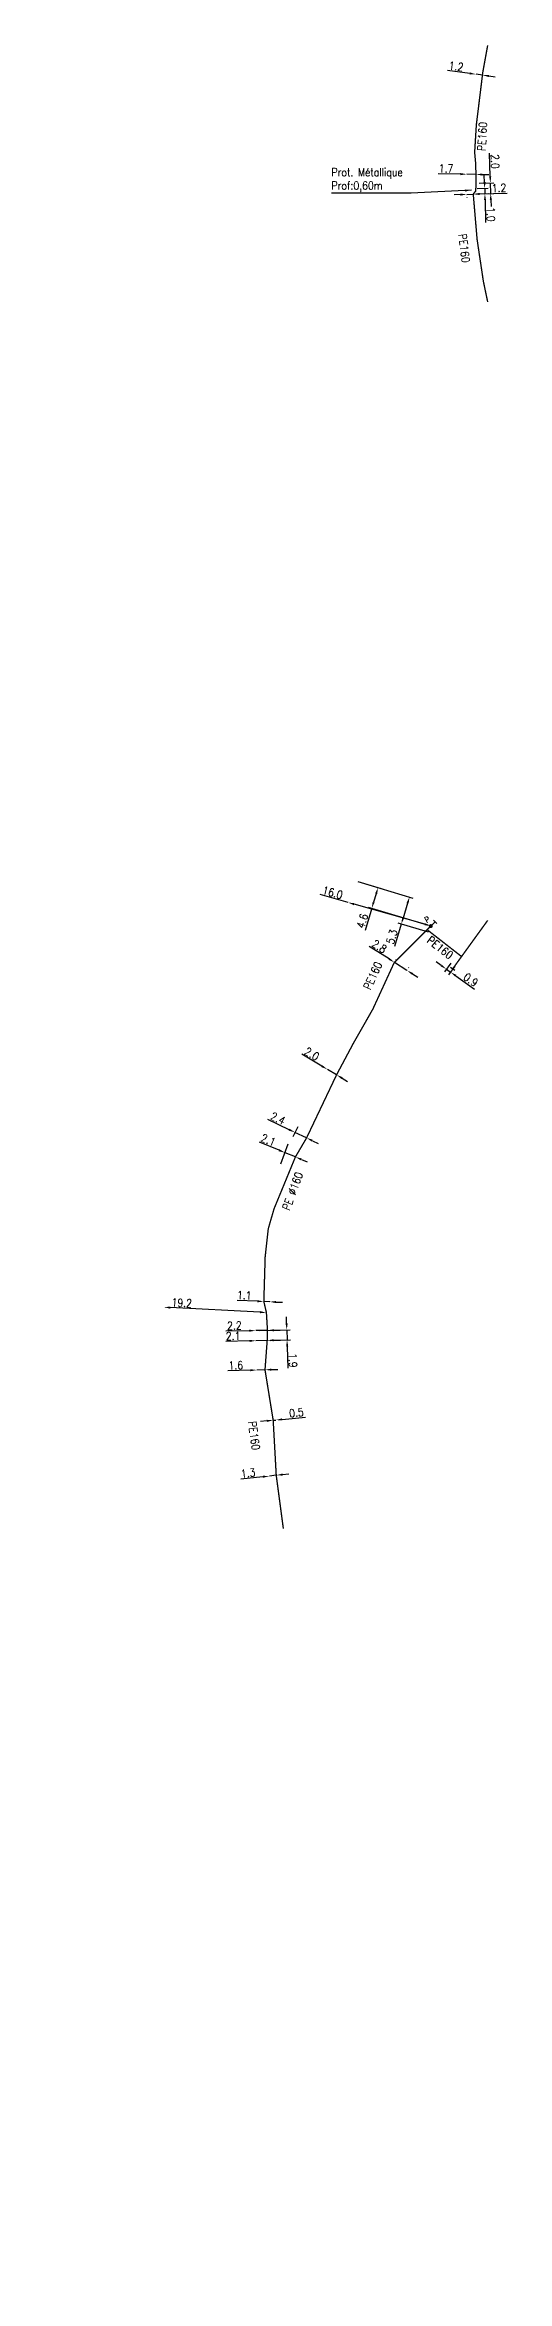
# Model space of a CAD drawing. Header units: millimetres. Extents: x 127511 to 128011, y 140859 to 142000.
# Drawn here: x 127917.1 to 128003.7, y 140858.9 to 141278.2 of the extents above; entities that cross this region are included whole.
import ezdxf
from ezdxf.enums import TextEntityAlignment as Align

# ---------------------------------------------------------------- set-up
doc = ezdxf.new("R2010")
doc.units = ezdxf.units.MM
doc.header["$PDMODE"] = 34
doc.linetypes.add('L_25_AP', pattern=[2000, 1000, 1000])
doc.linetypes.add('L_25_PE', pattern=[2000, 1000, 1000])
doc.layers.get('0').update_dxf_attribs({"linetype": 'CONTINUOUS'})
doc.layers.get('Defpoints').update_dxf_attribs({"linetype": 'CONTINUOUS'})
for name, color, linetype in [('L_150', 1, 'CONTINUOUS'), ('L_300', 7, 'CONTINUOUS'), ('L_340', 7, 'CONTINUOUS'), ('L_420', 7, 'CONTINUOUS')]:
    doc.layers.add(name, color=color, linetype=linetype)
doc.styles.add('G_ROMANS', font='ROMANS.SHX', dxfattribs={"width": 0.75})
doc.styles.get("Standard").update_dxf_attribs({"font": 'romans.shx', "width": 0.85})
doc.dimstyles.get("Standard").update_dxf_attribs({"dimtxt": 1.5, "dimasz": 1.2, "dimexe": 0.625, "dimexo": 0.625, "dimgap": 0.25, "dimtad": 1, "dimdec": 1, "dimzin": 0, "dimdsep": 46, "dimtxsty": 'Standard', "dimcen": -0.5, "dimadec": 0, "dimazin": 0, "dimtfac": 1, "dimtdec": 1, "dimtmove": 0, "dimatfit": 3, "dimfxl": 0, "dimtolj": 1, "dimtzin": 0, "dimarcsym": 0})

# ---------------------------------------------------------------- blocks, each defined once
blk = doc.blocks.new('*D142')
at = {"layer": 'Defpoints', "color": 0, "linetype": 'Continuous', "transparency": 16777216}
for p in [(127956.64, 141035.22), (127956.64, 141035.22), (127958.74, 141035.28)]:
    blk.add_point(p, dxfattribs=at)
at = {"layer": 'L_150', "color": 0, "linetype": 'Continuous', "lineweight": -2, "transparency": 16777216}
for p, q in [((127955.44, 141035.19), (127950.99, 141035.07)), ((127958.74, 141035.28), (127956.64, 141035.22)), ((127959.94, 141035.31), (127961.14, 141035.34))]:
    blk.add_line(p, q, dxfattribs=at)
at = {"layer": 'L_150', "color": 0, "linetype": 'Continuous', "transparency": 16777216}
for points in [[(127959.93, 141035.51), (127959.94, 141035.11), (127958.74, 141035.28)], [(127955.44, 141035.39), (127955.45, 141034.99), (127956.64, 141035.22)]]:
    blk.add_solid(points, dxfattribs=at)
at = {"layer": 'L_150', "color": 0, "linetype": 'Continuous', "transparency": 16777216, "insert": (127952.37, 141036.11), "char_height": 1.5, "attachment_point": 5, "rotation": 1.5107}
blk.add_mtext('\\A1;2.1', dxfattribs=at)
blk = doc.blocks.new('*D143')
at = {"layer": 'Defpoints', "color": 0, "linetype": 'Continuous', "transparency": 16777216}
for p in [(127956.59, 141037.12), (127962.4, 141037.27), (127958.74, 141035.28)]:
    blk.add_point(p, dxfattribs=at)
at = {"layer": 'L_150', "color": 0, "linetype": 'Continuous', "lineweight": -2, "transparency": 16777216}
for p, q in [((127962.37, 141038.47), (127962.34, 141039.67)), ((127957.21, 141037.14), (127963.02, 141037.29)), ((127962.4, 141037.27), (127962.45, 141035.37)), ((127959.36, 141035.29), (127963.07, 141035.39)), ((127962.48, 141034.17), (127962.59, 141030.05))]:
    blk.add_line(p, q, dxfattribs=at)
at = {"layer": 'L_150', "color": 0, "linetype": 'Continuous', "transparency": 16777216}
for points in [[(127962.57, 141038.48), (127962.17, 141038.47), (127962.4, 141037.27)], [(127962.68, 141034.18), (127962.28, 141034.17), (127962.45, 141035.37)]]:
    blk.add_solid(points, dxfattribs=at)
at = {"layer": 'L_150', "color": 0, "linetype": 'Continuous', "transparency": 16777216, "insert": (127963.55, 141031.54), "char_height": 1.5, "attachment_point": 5, "rotation": 271.5107}
blk.add_mtext('\\A1;1.9', dxfattribs=at)
blk = doc.blocks.new('*D140')
at = {"layer": 'Defpoints', "color": 0, "linetype": 'Continuous', "transparency": 16777216}
for p in [(127959.86, 141020.31), (127960.34, 141020.36), (127960.34, 141020.36)]:
    blk.add_point(p, dxfattribs=at)
at = {"layer": 'L_150', "color": 0, "linetype": 'Continuous', "lineweight": -2, "transparency": 16777216}
for p, q in [((127958.67, 141020.2), (127957.48, 141020.09)), ((127959.86, 141020.31), (127960.34, 141020.36)), ((127961.53, 141020.47), (127965.88, 141020.88))]:
    blk.add_line(p, q, dxfattribs=at)
at = {"layer": 'L_150', "color": 0, "linetype": 'Continuous', "transparency": 16777216}
for points in [[(127958.65, 141020.4), (127958.69, 141020), (127959.86, 141020.31)], [(127961.51, 141020.67), (127961.55, 141020.27), (127960.34, 141020.36)]]:
    blk.add_solid(points, dxfattribs=at)
at = {"layer": 'L_150', "color": 0, "linetype": 'Continuous', "transparency": 16777216, "insert": (127964.21, 141021.73), "char_height": 1.5, "attachment_point": 5, "rotation": 5.3803}
blk.add_mtext('\\A1;0.5', dxfattribs=at)
blk = doc.blocks.new('*D141')
at = {"layer": 'Defpoints', "color": 0, "linetype": 'Continuous', "transparency": 16777216}
for p in [(127956.79, 141029.73), (127956.79, 141029.73), (127958.33, 141029.77)]:
    blk.add_point(p, dxfattribs=at)
at = {"layer": 'L_150', "color": 0, "linetype": 'Continuous', "lineweight": -2, "transparency": 16777216}
for p, q in [((127955.59, 141029.69), (127951.4, 141029.58)), ((127958.33, 141029.77), (127956.79, 141029.73)), ((127959.53, 141029.8), (127960.73, 141029.83))]:
    blk.add_line(p, q, dxfattribs=at)
at = {"layer": 'L_150', "color": 0, "linetype": 'Continuous', "transparency": 16777216}
for points in [[(127955.58, 141029.89), (127955.59, 141029.49), (127956.79, 141029.73)], [(127959.53, 141030), (127959.54, 141029.6), (127958.33, 141029.77)]]:
    blk.add_solid(points, dxfattribs=at)
at = {"layer": 'L_150', "color": 0, "linetype": 'Continuous', "transparency": 16777216, "insert": (127952.87, 141030.62), "char_height": 1.5, "attachment_point": 5, "rotation": 1.5107}
blk.add_mtext('\\A1;1.6', dxfattribs=at)
blk = doc.blocks.new('*D144')
at = {"layer": 'Defpoints', "color": 0, "linetype": 'Continuous', "transparency": 16777216}
for p in [(127959.14, 141009.85), (127959.14, 141009.85), (127960.43, 141010)]:
    blk.add_point(p, dxfattribs=at)
at = {"layer": 'L_150', "color": 0, "linetype": 'Continuous', "lineweight": -2, "transparency": 16777216}
for p, q in [((127961.62, 141010.14), (127962.82, 141010.27)), ((127957.95, 141009.72), (127953.79, 141009.24)), ((127960.43, 141010), (127959.14, 141009.85))]:
    blk.add_line(p, q, dxfattribs=at)
at = {"layer": 'L_150', "color": 0, "linetype": 'Continuous', "transparency": 16777216}
for points in [[(127961.6, 141010.33), (127961.65, 141009.94), (127960.43, 141010)], [(127957.93, 141009.92), (127957.97, 141009.52), (127959.14, 141009.85)]]:
    blk.add_solid(points, dxfattribs=at)
at = {"layer": 'L_150', "color": 0, "linetype": 'Continuous', "transparency": 16777216, "insert": (127955.16, 141010.41), "char_height": 1.5, "attachment_point": 5, "rotation": 6.5063}
blk.add_mtext('\\A1;1.3', dxfattribs=at)
blk = doc.blocks.new('*D145')
at = {"layer": 'Defpoints', "color": 0, "linetype": 'Continuous', "transparency": 16777216}
for p in [(127939.41, 141041.5), (127939.41, 141041.5), (127958.59, 141040.5)]:
    blk.add_point(p, dxfattribs=at)
at = {"layer": 'L_150', "color": 0, "linetype": 'Continuous', "lineweight": -2, "transparency": 16777216}
blk.add_line((127957.39, 141040.57), (127940.61, 141041.43), dxfattribs=at)
at = {"layer": 'L_150', "color": 0, "linetype": 'Continuous', "transparency": 16777216}
for points in [[(127940.62, 141041.63), (127940.6, 141041.23), (127939.41, 141041.5)], [(127957.4, 141040.77), (127957.38, 141040.37), (127958.59, 141040.5)]]:
    blk.add_solid(points, dxfattribs=at)
at = {"layer": 'L_150', "color": 0, "linetype": 'Continuous', "transparency": 16777216, "insert": (127942.76, 141042.32), "char_height": 1.5, "attachment_point": 5, "rotation": 357.0369}
blk.add_mtext('\\A1;19.2', dxfattribs=at)
blk = doc.blocks.new('*D146')
at = {"layer": 'Defpoints', "color": 0, "linetype": 'Continuous', "transparency": 16777216}
for p in [(127956.59, 141037.12), (127956.59, 141037.12), (127958.79, 141037.16)]:
    blk.add_point(p, dxfattribs=at)
at = {"layer": 'L_150', "color": 0, "linetype": 'Continuous', "lineweight": -2, "transparency": 16777216}
for p, q in [((127955.39, 141037.1), (127951.02, 141037.02)), ((127958.79, 141037.16), (127956.59, 141037.12)), ((127959.99, 141037.18), (127961.19, 141037.2))]:
    blk.add_line(p, q, dxfattribs=at)
at = {"layer": 'L_150', "color": 0, "linetype": 'Continuous', "transparency": 16777216}
for points in [[(127955.39, 141037.3), (127955.39, 141036.9), (127956.59, 141037.12)], [(127959.99, 141037.38), (127959.99, 141036.98), (127958.79, 141037.16)]]:
    blk.add_solid(points, dxfattribs=at)
at = {"layer": 'L_150', "color": 0, "linetype": 'Continuous', "transparency": 16777216, "insert": (127952.59, 141038.05), "char_height": 1.5, "attachment_point": 5, "rotation": 0.9911}
blk.add_mtext('\\A1;2.2', dxfattribs=at)
blk = doc.blocks.new('*D147')
at = {"layer": 'Defpoints', "color": 0, "linetype": 'Continuous', "transparency": 16777216}
for p in [(127958.11, 141042.57), (127959.21, 141042.52), (127959.21, 141042.52)]:
    blk.add_point(p, dxfattribs=at)
at = {"layer": 'L_150', "color": 0, "linetype": 'Continuous', "lineweight": -2, "transparency": 16777216}
for p, q in [((127956.91, 141042.62), (127953.09, 141042.79)), ((127959.21, 141042.52), (127958.11, 141042.57)), ((127960.41, 141042.47), (127961.61, 141042.42))]:
    blk.add_line(p, q, dxfattribs=at)
at = {"layer": 'L_150', "color": 0, "linetype": 'Continuous', "transparency": 16777216}
for points in [[(127956.92, 141042.82), (127956.9, 141042.42), (127958.11, 141042.57)], [(127960.42, 141042.67), (127960.4, 141042.27), (127959.21, 141042.52)]]:
    blk.add_solid(points, dxfattribs=at)
at = {"layer": 'L_150', "color": 0, "linetype": 'Continuous', "transparency": 16777216, "insert": (127954.45, 141043.73), "char_height": 1.5, "attachment_point": 5, "rotation": 357.4692}
blk.add_mtext('\\A1;1.1', dxfattribs=at)
blk = doc.blocks.new('*D148')
at = {"layer": 'Defpoints', "color": 0, "linetype": 'Continuous', "transparency": 16777216}
for p in [(127962.08, 141070.47), (127962.08, 141070.47), (127964.02, 141069.67)]:
    blk.add_point(p, dxfattribs=at)
at = {"layer": 'L_150', "color": 0, "linetype": 'Continuous', "lineweight": -2, "transparency": 16777216}
for p, q in [((127960.97, 141070.93), (127957.27, 141072.46)), ((127964.02, 141069.67), (127962.08, 141070.47)), ((127965.13, 141069.21), (127966.24, 141068.75))]:
    blk.add_line(p, q, dxfattribs=at)
at = {"layer": 'L_150', "color": 0, "linetype": 'Continuous', "transparency": 16777216}
for points in [[(127961.05, 141071.11), (127960.89, 141070.74), (127962.08, 141070.47)], [(127965.2, 141069.39), (127965.05, 141069.02), (127964.02, 141069.67)]]:
    blk.add_solid(points, dxfattribs=at)
at = {"layer": 'L_150', "color": 0, "linetype": 'Continuous', "transparency": 16777216, "insert": (127958.95, 141072.85), "char_height": 1.5, "attachment_point": 5, "rotation": 337.5383}
blk.add_mtext('\\A1;2.1', dxfattribs=at)
blk = doc.blocks.new('*D149')
at = {"layer": 'Defpoints', "color": 0, "linetype": 'Continuous', "transparency": 16777216}
for p in [(127963.94, 141074.27), (127963.95, 141074.28), (127966.12, 141073.26)]:
    blk.add_point(p, dxfattribs=at)
at = {"layer": 'L_150', "color": 0, "linetype": 'Continuous', "lineweight": -2, "transparency": 16777216}
for p, q in [((127962.86, 141074.78), (127958.86, 141076.68)), ((127963.68, 141073.72), (127963.68, 141073.7)), ((127966.11, 141073.24), (127963.94, 141074.27)), ((127965.85, 141072.69), (127965.84, 141072.67)), ((127967.2, 141072.72), (127968.28, 141072.21))]:
    blk.add_line(p, q, dxfattribs=at)
at = {"layer": 'L_150', "color": 0, "linetype": 'Continuous', "transparency": 16777216}
for points in [[(127962.95, 141074.96), (127962.77, 141074.6), (127963.94, 141074.27)], [(127967.28, 141072.9), (127967.11, 141072.54), (127966.11, 141073.24)]]:
    blk.add_solid(points, dxfattribs=at)
at = {"layer": 'L_150', "color": 0, "linetype": 'Continuous', "transparency": 16777216, "insert": (127960.74, 141076.89), "char_height": 1.5, "attachment_point": 5, "rotation": 334.6119}
blk.add_mtext('\\A1;2.4', dxfattribs=at)
blk = doc.blocks.new('*D150')
at = {"layer": 'Defpoints', "color": 0, "linetype": 'Continuous', "transparency": 16777216}
for p in [(127970, 141086.08), (127970, 141086.08), (127971.72, 141085.06)]:
    blk.add_point(p, dxfattribs=at)
at = {"layer": 'L_150', "color": 0, "linetype": 'Continuous', "lineweight": -2, "transparency": 16777216}
for p, q in [((127968.97, 141086.69), (127965.21, 141088.93)), ((127971.72, 141085.06), (127970, 141086.08)), ((127972.75, 141084.45), (127973.78, 141083.83))]:
    blk.add_line(p, q, dxfattribs=at)
at = {"layer": 'L_150', "color": 0, "linetype": 'Continuous', "transparency": 16777216}
for points in [[(127969.07, 141086.87), (127968.87, 141086.52), (127970, 141086.08)], [(127972.86, 141084.62), (127972.65, 141084.27), (127971.72, 141085.06)]]:
    blk.add_solid(points, dxfattribs=at)
at = {"layer": 'L_150', "color": 0, "linetype": 'Continuous', "transparency": 16777216, "insert": (127967.09, 141088.98), "char_height": 1.5, "attachment_point": 5, "rotation": 329.2776}
blk.add_mtext('\\A1;2.0', dxfattribs=at)
blk = doc.blocks.new('*D151')
at = {"layer": 'Defpoints', "color": 0, "linetype": 'Continuous', "transparency": 16777216}
for p in [(127982.5, 141106.08), (127984.86, 141104.57), (127984.9, 141104.64)]:
    blk.add_point(p, dxfattribs=at)
at = {"layer": 'L_150', "color": 0, "linetype": 'Continuous', "lineweight": -2, "transparency": 16777216}
for p, q in [((127981.54, 141106.8), (127977.85, 141109.15)), ((127982.84, 141106.61), (127982.88, 141106.68)), ((127984.9, 141104.64), (127982.55, 141106.15)), ((127985.2, 141105.1), (127985.24, 141105.17)), ((127985.92, 141103.99), (127986.93, 141103.35))]:
    blk.add_line(p, q, dxfattribs=at)
at = {"layer": 'L_150', "color": 0, "linetype": 'Continuous', "transparency": 16777216}
for points in [[(127981.64, 141106.96), (127981.43, 141106.63), (127982.55, 141106.15)], [(127986.02, 141104.16), (127985.81, 141103.83), (127984.9, 141104.64)]]:
    blk.add_solid(points, dxfattribs=at)
at = {"layer": 'L_150', "color": 0, "linetype": 'Continuous', "transparency": 16777216, "insert": (127979.73, 141109.14), "char_height": 1.5, "attachment_point": 5, "rotation": 327.3956}
blk.add_mtext('\\A1;2.8', dxfattribs=at)
blk = doc.blocks.new('*D152')
at = {"layer": 'Defpoints', "color": 0, "linetype": 'Continuous', "transparency": 16777216}
for p in [(127973.88, 141117.36), (127973.88, 141117.36), (127989.39, 141112.97)]:
    blk.add_point(p, dxfattribs=at)
at = {"layer": 'L_300', "color": 0, "linetype": 'Continuous', "lineweight": -2, "transparency": 16777216}
for p, q in [((127973.88, 141117.36), (127968.68, 141118.84)), ((127988.23, 141113.3), (127975.04, 141117.03))]:
    blk.add_line(p, q, dxfattribs=at)
at = {"layer": 'L_300', "color": 0, "linetype": 'Continuous', "transparency": 16777216}
for points in [[(127975.09, 141117.23), (127974.98, 141116.84), (127973.88, 141117.36)], [(127988.29, 141113.49), (127988.18, 141113.1), (127989.39, 141112.97)]]:
    blk.add_solid(points, dxfattribs=at)
at = {"layer": 'L_300', "color": 0, "linetype": 'Continuous', "transparency": 16777216, "insert": (127970.98, 141119.22), "char_height": 1.5, "attachment_point": 5, "rotation": 344.1792}
blk.add_mtext('\\A1;16.0', dxfattribs=at)
blk = doc.blocks.new('L_300_12')
at = {"color": 0, "linetype": 'Continuous', "const_width": 0.497, "flags": 128}
blk.add_lwpolyline([(-0.25, 0, 1), (0.25, 0, 1)], format="xyb", close=True, dxfattribs=at)
at = {"color": 0, "linetype": 'Continuous', "style": 'G_ROMANS', "width": 0.75}
blk.add_text('P', height=1.5, dxfattribs=at).set_placement((0, 1.85), align=Align.MIDDLE)
at = {"color": 0, "linetype": 'Continuous', "width": 0.75, "flags": 3}
for tag, p in [('DEF_LEG', (0, -5)), ('DEF_COUP', (0, -7.5)), ('DEF_TYPE', (0, -10))]:
    blk.add_attdef(tag, text='', height=1.2, dxfattribs=at).set_placement(p, align=Align.MIDDLE)
blk = doc.blocks.new('*D161')
at = {"layer": 'Defpoints', "color": 0, "linetype": 'Continuous', "transparency": 16777216}
for p in [(127992.3, 141104.85), (127993.45, 141106.48), (127994.19, 141105.96)]:
    blk.add_point(p, dxfattribs=at)
at = {"layer": 'L_340', "color": 0, "linetype": 'Continuous', "lineweight": -2, "transparency": 16777216}
for p, q in [((127991.32, 141105.54), (127990.34, 141106.23)), ((127993.09, 141105.97), (127991.94, 141104.34)), ((127992.3, 141104.85), (127993.04, 141104.33)), ((127993.83, 141105.45), (127992.68, 141103.82)), ((127994.02, 141103.64), (127997.54, 141101.15))]:
    blk.add_line(p, q, dxfattribs=at)
at = {"layer": 'L_340', "color": 0, "linetype": 'Continuous', "transparency": 16777216}
for points in [[(127991.44, 141105.71), (127991.21, 141105.38), (127992.3, 141104.85)], [(127994.13, 141103.8), (127993.9, 141103.48), (127993.04, 141104.33)]]:
    blk.add_solid(points, dxfattribs=at)
at = {"layer": 'L_340', "color": 0, "linetype": 'Continuous', "transparency": 16777216, "insert": (127996.85, 141102.87), "char_height": 1.5, "attachment_point": 5, "rotation": 324.781}
blk.add_mtext('\\A1;0.9', dxfattribs=at)
blk = doc.blocks.new('L_340_07')
at = {"color": 0, "linetype": 'Continuous', "const_width": 0.25, "flags": 128}
blk.add_lwpolyline([(0, 0), (1.25, 0)], dxfattribs=at)
at = {"color": 0, "linetype": 'Continuous', "flags": 128}
blk.add_lwpolyline([(1.25, -0.5), (1.25, 0.5)], dxfattribs=at)
at = {"color": 0, "linetype": 'Continuous', "width": 0.75, "flags": 3}
for tag, p in [('DEF_LEG', (0.72, -3.47)), ('DEF_COUP', (0.72, -5.97)), ('DEF_TYPE', (0.72, -8.47))]:
    blk.add_attdef(tag, text='', height=1.2, dxfattribs=at).set_placement(p, align=Align.MIDDLE)
blk = doc.blocks.new('*D162')
at = {"layer": 'Defpoints', "color": 0, "linetype": 'Continuous', "transparency": 16777216}
for p in [(127975.12, 141121.48), (127985.37, 141118.39), (127989.51, 141111.6)]:
    blk.add_point(p, dxfattribs=at)
at = {"layer": 'L_150', "color": 0, "linetype": 'Continuous', "lineweight": -2, "transparency": 16777216}
for p, q in [((127975.72, 141121.29), (127985.97, 141118.21)), ((127985.02, 141117.24), (127984.19, 141114.46)), ((127983.84, 141113.31), (127982.58, 141109.13)), ((127988.92, 141111.79), (127983.24, 141113.49))]:
    blk.add_line(p, q, dxfattribs=at)
at = {"layer": 'L_150', "color": 0, "linetype": 'Continuous', "transparency": 16777216}
for points in [[(127984.83, 141117.3), (127985.21, 141117.18), (127985.37, 141118.39)], [(127983.99, 141114.52), (127984.38, 141114.41), (127983.84, 141113.31)]]:
    blk.add_solid(points, dxfattribs=at)
at = {"layer": 'L_150', "color": 0, "linetype": 'Continuous', "transparency": 16777216, "insert": (127982.08, 141110.94), "char_height": 1.5, "attachment_point": 5, "rotation": 73.2403}
blk.add_mtext('\\A1;5.3', dxfattribs=at)
blk = doc.blocks.new('*D170')
at = {"layer": 'Defpoints', "color": 0, "linetype": 'Continuous', "transparency": 16777216}
for p in [(127997.83, 141272.61), (127997.83, 141272.61), (127999.02, 141272.46)]:
    blk.add_point(p, dxfattribs=at)
at = {"layer": 'L_150', "color": 0, "linetype": 'Continuous', "lineweight": -2, "transparency": 16777216}
for p, q in [((127996.64, 141272.77), (127992.49, 141273.32)), ((127999.02, 141272.46), (127997.83, 141272.61)), ((128000.21, 141272.3), (128001.4, 141272.14))]:
    blk.add_line(p, q, dxfattribs=at)
at = {"layer": 'L_150', "color": 0, "linetype": 'Continuous', "transparency": 16777216}
for points in [[(127996.67, 141272.97), (127996.61, 141272.57), (127997.83, 141272.61)], [(128000.23, 141272.5), (128000.18, 141272.1), (127999.02, 141272.46)]]:
    blk.add_solid(points, dxfattribs=at)
at = {"layer": 'L_150', "color": 0, "linetype": 'Continuous', "transparency": 16777216, "insert": (127994.1, 141274.12), "char_height": 1.5, "attachment_point": 5, "rotation": 352.4589}
blk.add_mtext('\\A1;1.2', dxfattribs=at)
blk = doc.blocks.new('*D171')
at = {"layer": 'Defpoints', "color": 0, "linetype": 'Continuous', "transparency": 16777216}
for p in [(127996.1, 141253.88), (127996.1, 141253.88), (127997.8, 141253.85)]:
    blk.add_point(p, dxfattribs=at)
at = {"layer": 'L_150', "color": 0, "linetype": 'Continuous', "lineweight": -2, "transparency": 16777216}
for p, q in [((127994.9, 141253.9), (127990.71, 141253.98)), ((127997.8, 141253.85), (127996.1, 141253.88)), ((127999, 141253.82), (128000.2, 141253.8))]:
    blk.add_line(p, q, dxfattribs=at)
at = {"layer": 'L_150', "color": 0, "linetype": 'Continuous', "transparency": 16777216}
for points in [[(127994.91, 141254.1), (127994.9, 141253.7), (127996.1, 141253.88)], [(127999.01, 141254.02), (127999, 141253.62), (127997.8, 141253.85)]]:
    blk.add_solid(points, dxfattribs=at)
at = {"layer": 'L_150', "color": 0, "linetype": 'Continuous', "transparency": 16777216, "insert": (127992.23, 141254.95), "char_height": 1.5, "attachment_point": 5, "rotation": 358.8928}
blk.add_mtext('\\A1;1.7', dxfattribs=at)
blk = doc.blocks.new('*D172')
at = {"layer": 'Defpoints', "color": 0, "linetype": 'Continuous', "transparency": 16777216}
for p in [(127997.3, 141250.16), (127997.79, 141252.18), (128000.56, 141250.25)]:
    blk.add_point(p, dxfattribs=at)
at = {"layer": 'L_420', "color": 0, "linetype": 'Continuous', "lineweight": -2, "transparency": 16777216}
for p, q in [((128000.47, 141253.45), (128000.34, 141257.82)), ((127997.93, 141250.18), (128001.18, 141250.27)), ((127998.42, 141252.19), (128001.13, 141252.27)), ((128000.56, 141250.25), (128000.5, 141252.25)), ((128000.59, 141249.05), (128000.63, 141247.85))]:
    blk.add_line(p, q, dxfattribs=at)
at = {"layer": 'L_420', "color": 0, "linetype": 'Continuous', "transparency": 16777216}
for points in [[(128000.67, 141253.46), (128000.27, 141253.45), (128000.5, 141252.25)], [(128000.79, 141249.06), (128000.39, 141249.05), (128000.56, 141250.25)]]:
    blk.add_solid(points, dxfattribs=at)
at = {"layer": 'L_420', "color": 0, "linetype": 'Continuous', "transparency": 16777216, "insert": (128001.39, 141256.27), "char_height": 1.5, "attachment_point": 5, "rotation": 271.6419}
blk.add_mtext('\\A1;2.0', dxfattribs=at)
blk = doc.blocks.new('*D173')
at = {"layer": 'Defpoints', "color": 0, "linetype": 'Continuous', "transparency": 16777216}
for p in [(127997.3, 141250.16), (127997.39, 141251.16), (127999.44, 141251.22)]:
    blk.add_point(p, dxfattribs=at)
at = {"layer": 'L_150', "color": 0, "linetype": 'Continuous', "lineweight": -2, "transparency": 16777216}
for p, q in [((127999.41, 141252.42), (127999.37, 141253.62)), ((127997.93, 141250.18), (128000.09, 141250.24)), ((127998.02, 141251.18), (128000.07, 141251.24)), ((127999.44, 141251.22), (127999.47, 141250.22)), ((127999.5, 141249.02), (127999.62, 141244.84))]:
    blk.add_line(p, q, dxfattribs=at)
at = {"layer": 'L_150', "color": 0, "linetype": 'Continuous', "transparency": 16777216}
for points in [[(127999.61, 141252.43), (127999.21, 141252.42), (127999.44, 141251.22)], [(127999.7, 141249.03), (127999.3, 141249.02), (127999.47, 141250.22)]]:
    blk.add_solid(points, dxfattribs=at)
at = {"layer": 'L_150', "color": 0, "linetype": 'Continuous', "transparency": 16777216, "insert": (128000.58, 141246.36), "char_height": 1.5, "attachment_point": 5, "rotation": 271.6419}
blk.add_mtext('\\A1;1.0', dxfattribs=at)
blk = doc.blocks.new('*D174')
at = {"layer": 'Defpoints', "color": 0, "linetype": 'Continuous', "transparency": 16777216}
for p in [(127996.1, 141250.12), (127996.1, 141250.1), (127997.3, 141250.16)]:
    blk.add_point(p, dxfattribs=at)
at = {"layer": 'L_150', "color": 0, "linetype": 'Continuous', "lineweight": -2, "transparency": 16777216}
for p, q in [((127994.91, 141250.06), (127993.71, 141250.02)), ((127996.1, 141250.1), (127997.3, 141250.14)), ((127996.12, 141249.5), (127996.13, 141249.48)), ((127997.32, 141249.54), (127997.32, 141249.52)), ((127998.5, 141250.18), (128003.65, 141250.35))]:
    blk.add_line(p, q, dxfattribs=at)
at = {"layer": 'L_150', "color": 0, "linetype": 'Continuous', "transparency": 16777216}
for points in [[(127994.9, 141250.26), (127994.91, 141249.86), (127996.1, 141250.1)], [(127998.5, 141250.38), (127998.51, 141249.98), (127997.3, 141250.14)]]:
    blk.add_solid(points, dxfattribs=at)
at = {"layer": 'L_150', "color": 0, "linetype": 'Continuous', "transparency": 16777216, "insert": (128002.13, 141251.3), "char_height": 1.5, "attachment_point": 5, "rotation": 1.8648}
blk.add_mtext('\\A1;1.2', dxfattribs=at)
blk = doc.blocks.new('*D182')
at = {"layer": 'Defpoints', "color": 0, "linetype": 'Continuous', "transparency": 16777216}
for p in [(127975.12, 141121.48), (127978.31, 141116.28), (127989.36, 141112.95)]:
    blk.add_point(p, dxfattribs=at)
at = {"layer": 'L_300', "color": 0, "linetype": 'Continuous', "lineweight": -2, "transparency": 16777216}
for p, q in [((127975.72, 141121.29), (127980.08, 141119.98)), ((127978.31, 141116.28), (127977.05, 141112.09)), ((127988.76, 141113.13), (127977.71, 141116.46)), ((127979.13, 141119.01), (127978.66, 141117.43))]:
    blk.add_line(p, q, dxfattribs=at)
at = {"layer": 'L_300', "color": 0, "linetype": 'Continuous', "transparency": 16777216}
for points in [[(127978.94, 141119.07), (127979.33, 141118.96), (127979.48, 141120.16)], [(127978.47, 141117.49), (127978.85, 141117.37), (127978.31, 141116.28)]]:
    blk.add_solid(points, dxfattribs=at)
at = {"layer": 'L_300', "color": 0, "linetype": 'Continuous', "transparency": 16777216, "insert": (127976.55, 141113.9), "char_height": 1.5, "attachment_point": 5, "rotation": 73.2403}
blk.add_mtext('\\A1;4.6', dxfattribs=at)

msp = doc.modelspace()

# ---------------------------------------------------------------- linework, layer by layer
at = {"layer": 'L_150', "linetype": 'L_25_PE'}
for p, q in [((127964.49, 141075.32), (127963.53, 141073.46)), ((127961.3, 141068.36), (127962.69, 141072.14))]:
    msp.add_line(p, q, dxfattribs=at)
at = {"layer": 'L_150', "linetype": 'L_25_PE', "const_width": 0.25, "flags": 128}
for points in [[(128000, 141229.94), (127999.19, 141233.82), (127998.02, 141241.66), (127997.3, 141250.16), (127997.78, 141250.75), (127997.8, 141253.85), (127997.76, 141255.81), (127997.56, 141257.98), (127997.88, 141263.16), (127999.02, 141272.46), (127999.1, 141273.09), (128000, 141278.03)], [(127988.68, 141112.26), (127995.11, 141107.24)], [(128000, 141114.01), (127994.5, 141106.39), (127994.19, 141105.96)]]:
    msp.add_lwpolyline(points, dxfattribs=at)
at = {"layer": 'L_150', "linetype": 'L_25_PE', "flags": 128}
msp.add_lwpolyline([(127961.76, 141000, 0.25, 0.25, 0), (127960.43, 141010, 0.25, 0.25, 0), (127959.86, 141020.31, 0.25, 0.25, 0), (127958.33, 141029.77, 0.25, 0.25, 0), (127958.74, 141035.28, 0.25, 0.25, 0), (127958.79, 141037.16, 0.25, 0.25, 0), (127958.59, 141040.5, 0.25, 0.25, 0), (127958.11, 141042.57, 0.25, 0.25, 0), (127958.36, 141050.95, 0.25, 0.25, 0), (127958.94, 141056.21, 0.25, 0.25, 0), (127960.02, 141059.95, 0.25, 0.25, 0), (127964.02, 141069.67, 0.25, 0.25, 0), (127966.11, 141073.24, 0.25, 0.25, 0), (127971.72, 141085.06, 0.25, 0.25, 0), (127974.83, 141090.91, 0.25, 0.25, 0), (127978.51, 141097.38, 0.25, 0.25, 0), (127982.5, 141106.08, 0.25, 0.25, 0), (127989.39, 141112.97, 0, 0, 0)], format="xyseb", dxfattribs=at)

# ---------------------------------------------------------------- block references
at = {"layer": 'L_300', "xscale": 0.7500000000088202, "yscale": 0.7500000000088202, "zscale": 0.7500000000088202, "rotation": 29.12465868442196}
msp.add_blockref('L_300_12', (127989.36, 141112.95), dxfattribs=at)
at = {"layer": 'L_340', "xscale": 0.9000000000013365, "yscale": 0.9000000000013365, "zscale": 0.9000000000013365, "rotation": 45.00433581660745}
msp.add_blockref('L_340_07', (127989.37, 141112.95), dxfattribs=at)
at = {"layer": 'L_340', "rotation": 234.3128960176359}
msp.add_blockref('L_340_07', (127994.19, 141105.96), dxfattribs=at)

# ---------------------------------------------------------------- texts
at = {"layer": 'L_150', "linetype": 'Continuous', "width": 0.85}
for s, rotation, p in [('PE160', 86.4465, (127998.98, 141260.95)), ('PE160', 276.9034, (127995.61, 141240.01)), ('PE160', 65.3699, (127978.5, 141103.63)), ('PE %%c160', 69.7804, (127963.49, 141063.25)), ('PE160', 277.7919, (127956.29, 141017.43))]:
    msp.add_text(s, height=1.5, rotation=rotation, dxfattribs=at).set_placement(p, align=Align.MIDDLE)
msp.add_text('PE160', height=1.5, rotation=322.0692, dxfattribs=at).set_placement((127988.48, 141109.99))
at = {"layer": 'L_150', "color": 2, "linetype": 'L_25_AP', "char_height": 1.5, "attachment_point": 9}
for insert in [(127917.12, 140862.34), (127977.03, 140858.92)]:
    msp.add_mtext('\\A1;', dxfattribs=dict(at, insert=insert))
at = {"layer": 'L_420', "linetype": 'Continuous', "insert": (127970.77, 141250.55), "char_height": 1.5, "attachment_point": 7}
msp.add_mtext('\\A1;Prot. Métallique\\PProf:0,60m', dxfattribs=at)

# ---------------------------------------------------------------- dimensions: what is measured, and where the dimension line sits
at = {"layer": 'L_150', "linetype": 'Continuous'}
for base, p1, p2, angle, text, picture, middle in [((127997.83, 141272.61), (127999.02, 141272.46), (127997.83, 141272.61), 352.4589, '1.2', '*D170', (127993.97, 141273.13)), ((127996.1, 141253.88), (127997.8, 141253.85), (127996.1, 141253.88), 358.8928, '1.7', '*D171', (127992.21, 141253.95))]:
    dim = msp.add_linear_dim(base=base, p1=p1, p2=p2, angle=angle, text=text, dimstyle='Standard', dxfattribs=at)
    dim.commit()
    dim.dimension.update_dxf_attribs({"geometry": picture, "text_midpoint": middle, "dimtype": 160})
for base, p1, p2, angle, picture, middle in [((127999.44, 141251.22), (127997.3, 141250.16), (127997.39, 141251.16), 271.6419, '*D173', (127999.58, 141246.33)), ((127996.1, 141250.1), (127997.3, 141250.16), (127996.1, 141250.12), 1.8648, '*D174', (128002.16, 141250.3)), ((127962.4, 141037.27), (127958.74, 141035.28), (127956.59, 141037.12), 271.5107, '*D143', (127962.55, 141031.51)), ((127956.64, 141035.22), (127958.74, 141035.28), (127956.64, 141035.22), 1.5107, '*D142', (127952.39, 141035.11)), ((127956.79, 141029.73), (127958.33, 141029.77), (127956.79, 141029.73), 1.5107, '*D141', (127952.89, 141029.62)), ((127960.34, 141020.36), (127959.86, 141020.31), (127960.34, 141020.36), 185.3803, '*D140', (127964.31, 141020.73)), ((127959.14, 141009.85), (127960.43, 141010), (127959.14, 141009.85), 6.5063, '*D144', (127955.27, 141009.41))]:
    dim = msp.add_linear_dim(base=base, p1=p1, p2=p2, angle=angle, dimstyle='Standard', dxfattribs=at)
    dim.commit()
    dim.dimension.update_dxf_attribs({"geometry": picture, "text_midpoint": middle, "dimtype": 160})
for base, p1, p2, angle, picture, middle, dimtype in [((127985.37, 141118.39), (127989.51, 141111.6), (127975.12, 141121.48), 253.2403, '*D162', (127983.04, 141110.65), 160), ((127984.9, 141104.64), (127982.5, 141106.08), (127984.86, 141104.57), 327.3956, '*D151', (127979.19, 141108.3), 161), ((127970, 141086.08), (127971.72, 141085.06), (127970, 141086.08), 149.2776, '*D150', (127966.58, 141088.12), 161), ((127963.94, 141074.27), (127966.12, 141073.26), (127963.95, 141074.28), 154.6119, '*D149', (127960.32, 141075.99), 161), ((127962.08, 141070.47), (127964.02, 141069.67), (127962.08, 141070.47), 157.5383, '*D148', (127958.56, 141071.92), 161), ((127959.21, 141042.52), (127958.11, 141042.57), (127959.21, 141042.52), 357.4692, '*D147', (127954.4, 141042.73), 161), ((127939.41, 141041.5), (127958.59, 141040.5), (127939.41, 141041.5), 177.0369, '*D145', (127942.71, 141041.33), 161), ((127956.59, 141037.12), (127958.79, 141037.16), (127956.59, 141037.12), 180.9911, '*D146', (127952.6, 141037.05), 161)]:
    dim = msp.add_linear_dim(base=base, p1=p1, p2=p2, angle=angle, dimstyle='Standard', override={"dimclrd": 0, "dimclre": 0, "dimclrt": 0}, dxfattribs=at)
    dim.commit()
    dim.dimension.update_dxf_attribs({"geometry": picture, "text_midpoint": middle, "dimtype": dimtype})
at = {"layer": 'L_300', "linetype": 'Continuous'}
dim = msp.add_linear_dim(base=(127973.88, 141117.36), p1=(127989.39, 141112.97), p2=(127973.88, 141117.36), angle=164.1792, text='16.0', dimstyle='Standard', override={"dimclrd": 0, "dimclre": 0, "dimclrt": 0}, dxfattribs=at)
dim.commit()
dim.dimension.update_dxf_attribs({"geometry": '*D152', "text_midpoint": (127970.7, 141118.26), "dimtype": 161})
dim = msp.add_linear_dim(base=(127978.31, 141116.28), p1=(127975.12, 141121.48), p2=(127989.36, 141112.95), angle=253.2403, text='4.6', dimstyle='Standard', dxfattribs=at)
dim.commit()
dim.dimension.update_dxf_attribs({"geometry": '*D182', "text_midpoint": (127977.51, 141113.61), "dimtype": 160})
at = {"layer": 'L_340', "linetype": 'Continuous'}
dim = msp.add_linear_dim(base=(127992.3, 141104.85), p1=(127994.19, 141105.96), p2=(127993.45, 141106.48), angle=324.781, dimstyle='Standard', dxfattribs=at)
dim.commit()
dim.dimension.update_dxf_attribs({"geometry": '*D161', "text_midpoint": (127996.27, 141102.05), "dimtype": 160})
at = {"layer": 'L_420', "linetype": 'Continuous'}
dim = msp.add_linear_dim(base=(128000.56, 141250.25), p1=(127997.79, 141252.18), p2=(127997.3, 141250.16), angle=91.6419, text='2.0', dimstyle='Standard', dxfattribs=at)
dim.commit()
dim.dimension.update_dxf_attribs({"geometry": '*D172', "text_midpoint": (128000.39, 141256.24), "dimtype": 160})

# ---------------------------------------------------------------- leaders
at = {"layer": 'L_420', "linetype": 'Continuous', "annotation_type": 0, "has_hookline": 1, "hookline_direction": 1, "text_width": 14.69}
msp.add_leader([(127996.95, 141250.89), (127985.71, 141250.3)], dimstyle='Standard', dxfattribs=at)

doc.saveas('drawing.dxf')
